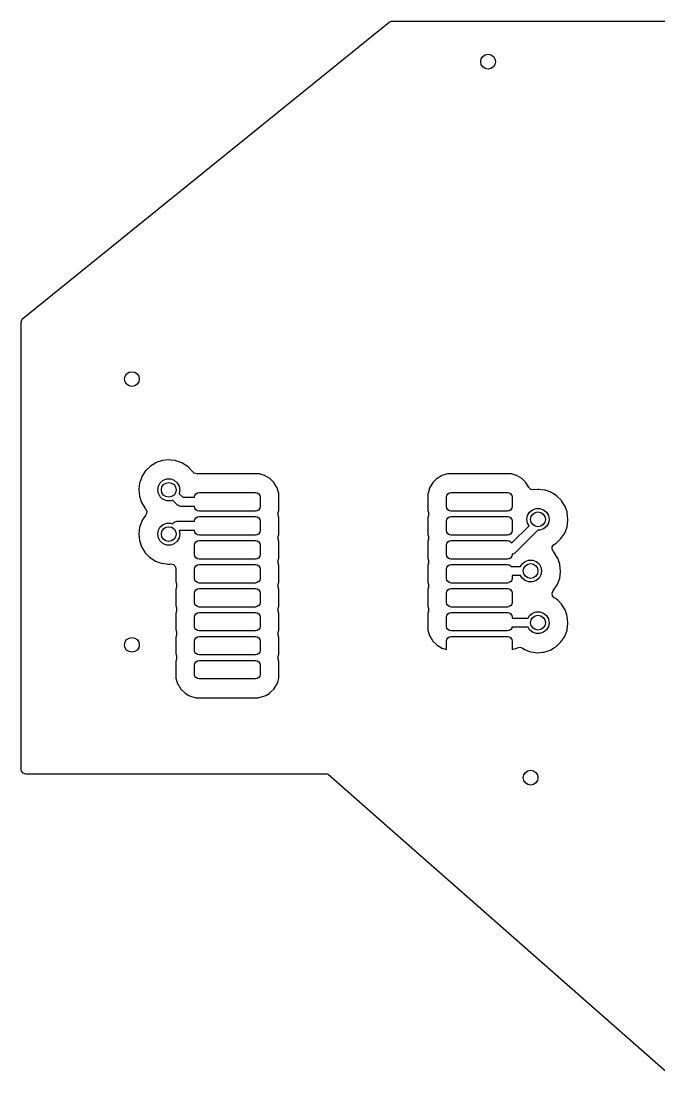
# Model space of a CAD drawing. Extents: x 3.65 to 5.85, y -3.61 to -2.4.
# Drawn here: x 3.646 to 4.326, y -3.524 to -2.398 of the extents above; entities that cross this region are included whole.
import ezdxf

# ---------------------------------------------------------------- set-up
doc = ezdxf.new("R2010")
doc.units = 0
doc.header["$MEASUREMENT"] = 0
doc.layers.add('BLACK', color=7, linetype='CONTINUOUS')

msp = doc.modelspace()

# ---------------------------------------------------------------- linework, layer by layer
at = {"layer": 'BLACK', "linetype": 'CONTINUOUS'}
for p, q in [((3.64751, -2.71505), (4.038, -2.39874)), ((4.038, -2.39874), (4.04058, -2.39767)), ((4.04058, -2.39767), (4.04113, -2.39764)), ((4.04113, -2.39764), (4.62806, -2.39764)), ((3.64567, -2.7189), (3.64646, -2.71622)), ((3.64567, -3.19583), (3.64567, -2.7189)), ((3.64646, -2.71622), (3.64751, -2.71505)), ((3.78927, -2.8688), (3.78367, -2.87225)), ((3.78951, -2.86865), (3.78927, -2.8688)), ((3.79627, -2.86635), (3.78951, -2.86865)), ((3.79655, -2.86632), (3.79627, -2.86635)), ((3.8031, -2.86564), (3.79655, -2.86632)), ((3.79655, -2.86632), (3.79655, -2.86632)), ((3.80337, -2.86561), (3.8031, -2.86564)), ((3.8031, -2.86564), (3.8031, -2.86564)), ((3.80534, -2.86584), (3.80337, -2.86561)), ((3.81019, -2.86642), (3.80534, -2.86584)), ((3.81046, -2.86645), (3.81019, -2.86642)), ((3.81019, -2.86642), (3.81019, -2.86642)), ((3.81073, -2.86654), (3.81046, -2.86645)), ((3.8151, -2.8681), (3.81073, -2.86654)), ((3.81073, -2.86654), (3.81073, -2.86654)), ((3.81719, -2.86885), (3.8151, -2.8681)), ((3.82089, -2.87119), (3.81719, -2.86885)), ((3.82278, -2.8724), (3.82089, -2.87119)), ((3.77833, -2.87739), (3.77446, -2.8834)), ((3.77906, -2.87667), (3.77833, -2.87739)), ((3.78323, -2.87259), (3.77906, -2.87667)), ((3.78343, -2.8724), (3.78323, -2.87259)), ((3.78323, -2.87259), (3.78323, -2.87259)), ((3.78367, -2.87225), (3.78343, -2.8724)), ((3.78367, -2.87225), (3.78367, -2.87225)), ((3.82322, -2.87267), (3.82278, -2.8724)), ((3.82342, -2.87287), (3.82322, -2.87267)), ((3.82719, -2.87667), (3.82342, -2.87287)), ((3.82342, -2.87287), (3.82342, -2.87287)), ((3.82825, -2.87774), (3.82719, -2.87667)), ((3.8284, -2.87798), (3.82825, -2.87774)), ((3.82857, -2.87825), (3.8284, -2.87798)), ((3.8284, -2.87798), (3.8284, -2.87798)), ((3.83026, -2.8799), (3.82857, -2.87825)), ((3.83297, -2.88058), (3.83026, -2.8799)), ((3.83301, -2.88058), (3.83297, -2.88058)), ((3.83311, -2.88057), (3.83301, -2.88058)), ((3.86565, -2.88057), (3.83311, -2.88057)), ((3.89809, -2.88057), (3.86565, -2.88057)), ((3.89819, -2.88057), (3.89809, -2.88057)), ((3.89828, -2.88058), (3.89819, -2.88057)), ((3.8991, -2.88064), (3.89828, -2.88058)), ((3.89828, -2.88058), (3.89828, -2.88058)), ((3.8996, -2.88068), (3.8991, -2.88064)), ((3.89985, -2.88075), (3.8996, -2.88068)), ((3.90535, -2.88235), (3.89985, -2.88075)), ((3.89985, -2.88075), (3.89985, -2.88075)), ((3.90565, -2.88244), (3.90535, -2.88235)), ((3.90592, -2.8826), (3.90565, -2.88244)), ((3.91081, -2.88549), (3.90592, -2.8826)), ((3.90592, -2.8826), (3.90592, -2.8826)), ((4.09408, -2.8826), (4.08919, -2.88549)), ((4.09435, -2.88244), (4.09408, -2.8826)), ((4.09408, -2.8826), (4.09408, -2.8826)), ((4.1004, -2.88068), (4.09435, -2.88244)), ((4.10065, -2.88066), (4.1004, -2.88068)), ((4.10151, -2.8806), (4.10065, -2.88066)), ((4.10065, -2.88066), (4.10065, -2.88066)), ((4.10181, -2.88057), (4.10151, -2.8806)), ((4.13437, -2.88057), (4.10181, -2.88057)), ((4.16689, -2.88057), (4.13437, -2.88057)), ((4.16699, -2.88058), (4.16689, -2.88057)), ((4.1678, -2.88064), (4.16699, -2.88058)), ((4.16699, -2.88058), (4.16699, -2.88058)), ((4.1683, -2.88068), (4.1678, -2.88064)), ((4.16855, -2.88075), (4.1683, -2.88068)), ((4.17405, -2.88235), (4.16855, -2.88075)), ((4.16855, -2.88075), (4.16855, -2.88075)), ((4.17435, -2.88244), (4.17405, -2.88235)), ((4.17462, -2.8826), (4.17435, -2.88244)), ((4.17951, -2.88549), (4.17462, -2.8826)), ((4.17462, -2.8826), (4.17462, -2.8826)), ((3.77202, -2.89011), (3.77112, -2.89719)), ((3.77282, -2.88789), (3.77202, -2.89011)), ((3.77436, -2.88366), (3.77282, -2.88789)), ((3.77446, -2.8834), (3.77436, -2.88366)), ((3.77436, -2.88366), (3.77436, -2.88366)), ((3.79134, -2.89764), (3.79205, -2.8936)), ((3.79205, -2.8936), (3.7941, -2.89005)), ((3.7941, -2.89005), (3.79724, -2.88741)), ((3.79724, -2.88741), (3.8011, -2.88601)), ((3.8011, -2.88601), (3.8052, -2.88601)), ((3.8052, -2.88601), (3.80906, -2.88741)), ((3.80906, -2.88741), (3.8122, -2.89005)), ((3.8122, -2.89005), (3.81425, -2.8936)), ((3.81425, -2.8936), (3.81496, -2.89764)), ((3.91108, -2.88565), (3.91081, -2.88549)), ((3.91081, -2.88549), (3.91081, -2.88549)), ((3.91553, -2.8901), (3.91108, -2.88565)), ((3.91569, -2.89037), (3.91553, -2.8901)), ((3.91817, -2.89456), (3.91569, -2.89037)), ((3.91569, -2.89037), (3.91569, -2.89037)), ((4.08431, -2.89037), (4.08183, -2.89456)), ((4.08447, -2.8901), (4.08431, -2.89037)), ((4.08431, -2.89037), (4.08431, -2.89037)), ((4.08892, -2.88565), (4.08447, -2.8901)), ((4.08919, -2.88549), (4.08892, -2.88565)), ((4.08919, -2.88549), (4.08919, -2.88549)), ((4.17978, -2.88565), (4.17951, -2.88549)), ((4.17951, -2.88549), (4.17951, -2.88549)), ((4.18423, -2.8901), (4.17978, -2.88565)), ((4.18439, -2.89037), (4.18423, -2.8901)), ((4.18726, -2.89522), (4.18439, -2.89037)), ((4.18439, -2.89037), (4.18439, -2.89037)), ((3.77112, -2.89719), (3.77182, -2.9043)), ((3.77182, -2.9043), (3.77407, -2.91107)), ((3.79205, -2.90168), (3.79134, -2.89764)), ((3.7941, -2.90523), (3.79205, -2.90168)), ((3.79724, -2.90787), (3.7941, -2.90523)), ((3.81425, -2.90168), (3.81421, -2.90174)), ((3.81421, -2.90174), (3.81798, -2.90551)), ((3.81496, -2.89764), (3.81425, -2.90168)), ((3.81798, -2.90551), (3.83071, -2.90551)), ((3.83071, -2.90551), (3.83108, -2.90363)), ((3.83108, -2.90363), (3.83215, -2.90203)), ((3.83215, -2.90203), (3.83375, -2.90097)), ((3.83375, -2.90097), (3.83563, -2.90059)), ((3.83563, -2.90059), (3.89567, -2.90059)), ((3.89567, -2.90059), (3.89755, -2.90097)), ((3.89755, -2.90097), (3.89915, -2.90203)), ((3.89915, -2.90203), (3.90022, -2.90363)), ((3.90022, -2.90363), (3.90059, -2.90551)), ((3.90059, -2.90551), (3.90059, -2.91535)), ((3.91874, -2.89553), (3.91817, -2.89456)), ((3.9205, -2.90158), (3.91874, -2.89553)), ((3.92061, -2.90299), (3.9205, -2.90158)), ((3.92061, -2.91787), (3.92061, -2.90299)), ((4.0794, -2.9029), (4.07939, -2.90299)), ((4.07939, -2.90299), (4.07939, -2.91787)), ((4.07948, -2.90183), (4.0794, -2.9029)), ((4.0794, -2.9029), (4.0794, -2.9029)), ((4.0795, -2.90158), (4.07948, -2.90183)), ((4.07959, -2.90128), (4.0795, -2.90158)), ((4.08117, -2.89583), (4.07959, -2.90128)), ((4.08126, -2.89553), (4.08117, -2.89583)), ((4.08183, -2.89456), (4.08126, -2.89553)), ((4.09941, -2.90551), (4.09978, -2.90363)), ((4.09941, -2.91535), (4.09941, -2.90551)), ((4.09978, -2.90363), (4.10085, -2.90203)), ((4.10085, -2.90203), (4.10245, -2.90097)), ((4.10245, -2.90097), (4.10433, -2.90059)), ((4.10433, -2.90059), (4.16437, -2.90059)), ((4.16437, -2.90059), (4.16625, -2.90097)), ((4.16625, -2.90097), (4.16785, -2.90203)), ((4.16785, -2.90203), (4.16892, -2.90363)), ((4.16892, -2.90363), (4.16929, -2.90551)), ((4.16929, -2.90551), (4.16929, -2.91535)), ((4.1893, -2.89713), (4.18726, -2.89522)), ((4.19205, -2.89763), (4.1893, -2.89713)), ((4.1968, -2.89713), (4.19205, -2.89763)), ((4.19707, -2.8971), (4.1968, -2.89713)), ((4.1968, -2.89713), (4.1968, -2.89713)), ((4.19781, -2.89719), (4.19707, -2.8971)), ((4.20389, -2.89792), (4.19781, -2.89719)), ((4.20416, -2.89795), (4.20389, -2.89792)), ((4.20389, -2.89792), (4.20389, -2.89792)), ((4.20443, -2.89804), (4.20416, -2.89795)), ((4.20974, -2.89993), (4.20443, -2.89804)), ((4.20443, -2.89804), (4.20443, -2.89804)), ((4.21089, -2.90034), (4.20974, -2.89993)), ((4.21246, -2.90134), (4.21089, -2.90034)), ((4.21522, -2.90309), (4.21246, -2.90134)), ((4.21692, -2.90417), (4.21522, -2.90309)), ((4.21712, -2.90437), (4.21692, -2.90417)), ((4.22155, -2.90883), (4.21712, -2.90437)), ((4.21712, -2.90437), (4.21712, -2.90437)), ((3.77407, -2.91107), (3.77422, -2.91131)), ((3.77422, -2.91131), (3.77422, -2.91131)), ((3.77422, -2.91131), (3.77763, -2.91694)), ((3.77763, -2.91694), (3.77763, -2.91694)), ((3.77763, -2.91694), (3.77777, -2.91718)), ((3.8011, -2.90927), (3.79724, -2.90787)), ((3.8052, -2.90927), (3.8011, -2.90927)), ((3.80712, -2.90857), (3.8052, -2.90927)), ((3.81246, -2.91391), (3.80712, -2.90857)), ((3.81353, -2.91449), (3.81246, -2.91391)), ((3.81455, -2.91515), (3.81353, -2.91449)), ((3.8148, -2.91519), (3.81455, -2.91515)), ((3.8149, -2.91524), (3.8148, -2.91519)), ((3.81508, -2.91523), (3.8149, -2.91524)), ((3.81594, -2.91535), (3.81508, -2.91523)), ((3.83071, -2.91535), (3.81594, -2.91535)), ((3.83108, -2.91724), (3.83071, -2.91535)), ((3.90059, -2.91535), (3.90022, -2.91724)), ((4.09978, -2.91724), (4.09941, -2.91535)), ((4.16929, -2.91535), (4.16892, -2.91724)), ((4.22195, -2.90924), (4.22155, -2.90883)), ((4.22574, -2.91529), (4.22195, -2.90924)), ((4.22583, -2.91556), (4.22574, -2.91529)), ((4.22783, -2.92129), (4.22583, -2.91556)), ((4.22583, -2.91556), (4.22583, -2.91556)), ((3.77818, -2.92487), (3.77553, -2.92898)), ((3.77777, -2.91718), (3.77833, -2.91776)), ((3.77833, -2.92464), (3.77818, -2.92487)), ((3.77833, -2.91776), (3.77963, -2.92024)), ((3.77852, -2.92444), (3.77833, -2.92464)), ((3.77861, -2.92434), (3.77852, -2.92444)), ((3.77938, -2.92302), (3.77861, -2.92434)), ((3.77963, -2.92024), (3.77938, -2.92302)), ((3.83215, -2.91883), (3.83108, -2.91724)), ((3.83108, -2.92922), (3.83215, -2.92762)), ((3.83375, -2.9199), (3.83215, -2.91883)), ((3.83215, -2.92762), (3.83375, -2.92656)), ((3.83563, -2.92028), (3.83375, -2.9199)), ((3.83375, -2.92656), (3.83563, -2.92618)), ((3.89567, -2.92028), (3.83563, -2.92028)), ((3.83563, -2.92618), (3.89567, -2.92618)), ((3.89755, -2.9199), (3.89567, -2.92028)), ((3.89567, -2.92618), (3.89755, -2.92656)), ((3.89915, -2.91883), (3.89755, -2.9199)), ((3.89755, -2.92656), (3.89915, -2.92762)), ((3.90022, -2.91724), (3.89915, -2.91883)), ((3.89915, -2.92762), (3.90022, -2.92922)), ((3.91976, -2.92184), (3.92043, -2.91953)), ((3.91976, -2.92461), (3.91976, -2.92184)), ((3.91983, -2.92487), (3.91976, -2.92461)), ((3.9205, -2.92717), (3.91983, -2.92487)), ((3.92043, -2.91953), (3.9205, -2.91929)), ((3.92043, -2.91953), (3.92043, -2.91953)), ((3.9205, -2.91929), (3.92054, -2.91879)), ((3.92061, -2.92858), (3.9205, -2.92717)), ((3.92054, -2.91879), (3.9206, -2.91797)), ((3.9206, -2.91797), (3.92061, -2.91787)), ((3.9206, -2.91797), (3.9206, -2.91797)), ((4.07939, -2.91787), (4.0795, -2.91929)), ((4.07948, -2.92742), (4.0794, -2.92849)), ((4.0795, -2.92717), (4.07948, -2.92742)), ((4.07948, -2.92742), (4.07948, -2.92742)), ((4.0795, -2.91929), (4.07957, -2.91953)), ((4.08017, -2.92487), (4.0795, -2.92717)), ((4.07957, -2.91953), (4.08024, -2.92184)), ((4.08024, -2.92461), (4.08017, -2.92487)), ((4.08024, -2.92184), (4.08024, -2.92461)), ((4.10085, -2.91883), (4.09978, -2.91724)), ((4.09978, -2.92922), (4.10085, -2.92762)), ((4.10245, -2.9199), (4.10085, -2.91883)), ((4.10085, -2.92762), (4.10245, -2.92656)), ((4.10433, -2.92028), (4.10245, -2.9199)), ((4.10245, -2.92656), (4.10433, -2.92618)), ((4.16437, -2.92028), (4.10433, -2.92028)), ((4.10433, -2.92618), (4.16437, -2.92618)), ((4.16625, -2.9199), (4.16437, -2.92028)), ((4.16437, -2.92618), (4.16625, -2.92656)), ((4.16785, -2.91883), (4.16625, -2.9199)), ((4.16625, -2.92656), (4.16785, -2.92762)), ((4.16892, -2.91724), (4.16785, -2.91883)), ((4.16785, -2.92762), (4.16892, -2.92922)), ((4.18504, -2.92913), (4.18575, -2.92509)), ((4.18575, -2.92509), (4.1878, -2.92154)), ((4.1878, -2.92154), (4.19094, -2.91891)), ((4.19094, -2.91891), (4.1948, -2.9175)), ((4.1948, -2.9175), (4.1989, -2.9175)), ((4.1989, -2.9175), (4.20276, -2.91891)), ((4.20276, -2.91891), (4.2059, -2.92154)), ((4.2059, -2.92154), (4.20795, -2.92509)), ((4.20795, -2.92509), (4.20866, -2.92913)), ((4.22809, -2.92204), (4.22783, -2.92129)), ((4.22888, -2.92913), (4.22809, -2.92204)), ((3.77202, -2.93735), (3.77112, -2.94443)), ((3.77289, -2.93495), (3.77202, -2.93735)), ((3.77436, -2.9309), (3.77289, -2.93495)), ((3.77446, -2.93064), (3.77436, -2.9309)), ((3.77436, -2.9309), (3.77436, -2.9309)), ((3.77553, -2.92898), (3.77446, -2.93064)), ((3.79205, -2.94084), (3.7941, -2.93729)), ((3.7941, -2.93729), (3.79724, -2.93465)), ((3.79724, -2.93465), (3.8011, -2.93325)), ((3.8011, -2.93325), (3.8052, -2.93325)), ((3.8052, -2.93325), (3.80712, -2.93395)), ((3.80712, -2.93395), (3.80853, -2.93254)), ((3.80853, -2.93254), (3.80923, -2.93202)), ((3.80923, -2.93202), (3.80935, -2.93188)), ((3.80935, -2.93188), (3.80946, -2.93185)), ((3.80946, -2.93185), (3.80966, -2.9317)), ((3.80966, -2.9317), (3.81084, -2.93144)), ((3.81084, -2.93144), (3.81201, -2.9311)), ((3.81201, -2.9311), (3.83071, -2.9311)), ((3.83071, -2.9311), (3.83108, -2.92922)), ((3.90022, -2.92922), (3.90059, -2.9311)), ((3.90059, -2.9311), (3.90059, -2.94094)), ((3.92061, -2.94346), (3.92061, -2.92858)), ((4.0794, -2.92849), (4.07939, -2.92858)), ((4.07939, -2.92858), (4.07939, -2.94346)), ((4.0794, -2.92849), (4.0794, -2.92849)), ((4.09941, -2.9311), (4.09978, -2.92922)), ((4.09941, -2.94094), (4.09941, -2.9311)), ((4.16879, -2.95462), (4.18739, -2.93602)), ((4.16892, -2.92922), (4.16929, -2.9311)), ((4.16929, -2.9311), (4.16929, -2.94094)), ((4.18575, -2.93317), (4.18504, -2.92913)), ((4.18739, -2.93602), (4.18575, -2.93317)), ((4.20276, -2.93936), (4.1989, -2.94077)), ((4.2059, -2.93673), (4.20276, -2.93936)), ((4.20795, -2.93317), (4.2059, -2.93673)), ((4.20866, -2.92913), (4.20795, -2.93317)), ((4.22534, -2.94378), (4.22788, -2.9371)), ((4.22788, -2.9371), (4.22835, -2.93376)), ((4.22835, -2.93376), (4.22885, -2.93018)), ((4.22885, -2.93018), (4.22887, -2.93003)), ((4.22885, -2.93018), (4.22885, -2.93018)), ((4.22887, -2.93003), (4.22888, -2.92913)), ((3.77112, -2.94443), (3.77182, -2.95154)), ((3.79134, -2.94488), (3.79205, -2.94084)), ((3.79205, -2.94892), (3.79134, -2.94488)), ((3.7941, -2.95247), (3.79205, -2.94892)), ((3.81425, -2.94892), (3.8122, -2.95247)), ((3.81496, -2.94488), (3.81425, -2.94892)), ((3.83071, -2.94094), (3.81427, -2.94094)), ((3.81427, -2.94094), (3.81496, -2.94488)), ((3.83108, -2.94283), (3.83071, -2.94094)), ((3.83215, -2.94442), (3.83108, -2.94283)), ((3.83375, -2.94549), (3.83215, -2.94442)), ((3.83563, -2.94587), (3.83375, -2.94549)), ((3.89567, -2.94587), (3.83563, -2.94587)), ((3.89755, -2.94549), (3.89567, -2.94587)), ((3.89915, -2.94442), (3.89755, -2.94549)), ((3.90022, -2.94283), (3.89915, -2.94442)), ((3.90059, -2.94094), (3.90022, -2.94283)), ((3.91976, -2.94743), (3.92043, -2.94512)), ((3.91976, -2.9502), (3.91976, -2.94743)), ((3.9205, -2.95276), (3.91976, -2.9502)), ((3.92043, -2.94512), (3.9205, -2.94488)), ((3.92043, -2.94512), (3.92043, -2.94512)), ((3.9205, -2.94488), (3.92056, -2.94416)), ((3.92056, -2.94416), (3.9206, -2.94356)), ((3.9206, -2.94356), (3.92061, -2.94346)), ((3.9206, -2.94356), (3.9206, -2.94356)), ((4.07939, -2.94346), (4.0795, -2.94488)), ((4.0795, -2.94488), (4.07957, -2.94512)), ((4.08024, -2.9502), (4.0795, -2.95276)), ((4.07957, -2.94512), (4.08024, -2.94743)), ((4.08024, -2.94743), (4.08024, -2.9502)), ((4.09978, -2.94283), (4.09941, -2.94094)), ((4.10085, -2.94442), (4.09978, -2.94283)), ((4.10245, -2.94549), (4.10085, -2.94442)), ((4.10433, -2.94587), (4.10245, -2.94549)), ((4.16437, -2.94587), (4.10433, -2.94587)), ((4.16625, -2.94549), (4.16437, -2.94587)), ((4.16785, -2.94442), (4.16625, -2.94549)), ((4.16892, -2.94283), (4.16785, -2.94442)), ((4.16929, -2.94094), (4.16892, -2.94283)), ((4.19656, -2.94077), (4.17224, -2.96509)), ((4.1989, -2.94077), (4.19656, -2.94077)), ((4.21622, -2.95465), (4.22139, -2.94972)), ((4.22139, -2.94972), (4.22534, -2.94378)), ((3.77182, -2.95154), (3.77407, -2.95832)), ((3.77407, -2.95832), (3.77422, -2.95855)), ((3.77422, -2.95855), (3.77422, -2.95856)), ((3.77422, -2.95856), (3.77761, -2.96416)), ((3.79724, -2.95511), (3.7941, -2.95247)), ((3.8011, -2.95651), (3.79724, -2.95511)), ((3.8052, -2.95651), (3.8011, -2.95651)), ((3.80906, -2.95511), (3.8052, -2.95651)), ((3.8122, -2.95247), (3.80906, -2.95511)), ((3.83071, -2.95669), (3.83108, -2.95481)), ((3.83071, -2.96654), (3.83071, -2.95669)), ((3.83108, -2.95481), (3.83215, -2.95321)), ((3.83215, -2.95321), (3.83375, -2.95215)), ((3.83375, -2.95215), (3.83563, -2.95177)), ((3.83563, -2.95177), (3.89567, -2.95177)), ((3.89567, -2.95177), (3.89755, -2.95215)), ((3.89755, -2.95215), (3.89915, -2.95321)), ((3.89915, -2.95321), (3.90022, -2.95481)), ((3.90022, -2.95481), (3.90059, -2.95669)), ((3.90059, -2.95669), (3.90059, -2.96654)), ((3.92061, -2.95417), (3.9205, -2.95276)), ((3.92061, -2.96905), (3.92061, -2.95417)), ((4.0794, -2.95408), (4.07939, -2.95417)), ((4.07939, -2.95417), (4.07939, -2.96905)), ((4.07948, -2.95301), (4.0794, -2.95408)), ((4.0794, -2.95408), (4.0794, -2.95408)), ((4.0795, -2.95276), (4.07948, -2.95301)), ((4.07948, -2.95301), (4.07948, -2.95301)), ((4.09941, -2.95669), (4.09978, -2.95481)), ((4.09941, -2.96654), (4.09941, -2.95669)), ((4.09978, -2.95481), (4.10085, -2.95321)), ((4.10085, -2.95321), (4.10245, -2.95215)), ((4.10245, -2.95215), (4.10433, -2.95177)), ((4.10433, -2.95177), (4.16437, -2.95177)), ((4.16437, -2.95177), (4.16625, -2.95215)), ((4.16625, -2.95215), (4.16785, -2.95321)), ((4.16785, -2.95321), (4.16879, -2.95462)), ((4.21196, -2.96111), (4.21217, -2.95832)), ((4.21329, -2.96356), (4.21196, -2.96111)), ((4.21217, -2.95832), (4.21385, -2.95609)), ((4.21385, -2.95609), (4.21427, -2.95581)), ((4.21427, -2.95581), (4.21622, -2.95465)), ((3.77761, -2.96416), (3.77777, -2.96443)), ((3.77777, -2.96443), (3.78273, -2.96956)), ((3.78273, -2.96956), (3.78871, -2.97347)), ((3.83108, -2.96842), (3.83071, -2.96654)), ((3.83215, -2.97002), (3.83108, -2.96842)), ((3.83375, -2.97108), (3.83215, -2.97002)), ((3.83563, -2.97146), (3.83375, -2.97108)), ((3.89567, -2.97146), (3.83563, -2.97146)), ((3.89755, -2.97108), (3.89567, -2.97146)), ((3.89915, -2.97002), (3.89755, -2.97108)), ((3.90022, -2.96842), (3.89915, -2.97002)), ((3.90059, -2.96654), (3.90022, -2.96842)), ((3.91976, -2.97303), (3.92043, -2.97071)), ((3.91976, -2.97579), (3.91976, -2.97303)), ((3.92043, -2.97071), (3.9205, -2.97047)), ((3.92043, -2.97071), (3.92043, -2.97071)), ((3.9205, -2.97047), (3.92054, -2.96997)), ((3.92054, -2.96997), (3.9206, -2.96915)), ((3.9206, -2.96915), (3.92061, -2.96905)), ((3.9206, -2.96915), (3.9206, -2.96915)), ((4.07939, -2.96905), (4.0795, -2.97047)), ((4.0795, -2.97047), (4.07957, -2.97071)), ((4.07957, -2.97071), (4.08024, -2.97303)), ((4.08024, -2.97303), (4.08024, -2.97579)), ((4.09978, -2.96842), (4.09941, -2.96654)), ((4.10085, -2.97002), (4.09978, -2.96842)), ((4.10245, -2.97108), (4.10085, -2.97002)), ((4.10433, -2.97146), (4.10245, -2.97108)), ((4.16437, -2.97146), (4.10433, -2.97146)), ((4.16625, -2.97108), (4.16437, -2.97146)), ((4.16785, -2.97002), (4.16625, -2.97108)), ((4.16892, -2.96842), (4.16785, -2.97002)), ((4.16929, -2.96654), (4.16892, -2.96842)), ((4.16992, -2.96619), (4.16929, -2.96638)), ((4.16929, -2.96638), (4.16929, -2.96654)), ((4.1711, -2.96594), (4.16992, -2.96619)), ((4.17131, -2.96579), (4.1711, -2.96594)), ((4.17141, -2.96576), (4.17131, -2.96579)), ((4.17153, -2.96562), (4.17141, -2.96576)), ((4.17224, -2.96509), (4.17153, -2.96562)), ((4.18307, -2.97402), (4.18693, -2.97262)), ((4.18693, -2.97262), (4.19103, -2.97262)), ((4.19103, -2.97262), (4.19488, -2.97402)), ((4.21408, -2.96436), (4.21329, -2.96356)), ((4.21786, -2.97041), (4.21408, -2.96436)), ((4.21796, -2.97067), (4.21786, -2.97041)), ((4.22012, -2.97689), (4.21796, -2.97067)), ((4.21796, -2.97067), (4.21796, -2.97067)), ((3.78871, -2.97347), (3.78897, -2.97357)), ((3.78897, -2.97357), (3.78897, -2.97357)), ((3.78897, -2.97357), (3.79514, -2.97587)), ((3.79514, -2.97587), (3.79514, -2.97587)), ((3.79514, -2.97587), (3.7954, -2.97596)), ((3.7954, -2.97596), (3.7987, -2.9764)), ((3.7987, -2.9764), (3.8022, -2.97687)), ((3.8022, -2.97687), (3.8022, -2.97687)), ((3.8022, -2.97687), (3.80248, -2.97691)), ((3.80248, -2.97691), (3.80275, -2.97688)), ((3.80275, -2.97688), (3.80375, -2.97679)), ((3.80275, -2.97688), (3.80275, -2.97688)), ((3.80375, -2.97679), (3.80528, -2.97665)), ((3.80528, -2.97665), (3.80802, -2.97719)), ((3.80802, -2.97719), (3.81004, -2.97913)), ((3.81004, -2.97913), (3.81069, -2.98159)), ((3.81069, -2.98159), (3.81069, -2.98807)), ((3.83071, -2.98228), (3.83108, -2.9804)), ((3.83071, -2.99213), (3.83071, -2.98228)), ((3.83108, -2.9804), (3.83215, -2.9788)), ((3.83215, -2.9788), (3.83375, -2.97774)), ((3.83375, -2.97774), (3.83563, -2.97736)), ((3.83563, -2.97736), (3.89567, -2.97736)), ((3.89567, -2.97736), (3.89755, -2.97774)), ((3.89755, -2.97774), (3.89915, -2.9788)), ((3.89915, -2.9788), (3.90022, -2.9804)), ((3.90022, -2.9804), (3.90059, -2.98228)), ((3.90059, -2.98228), (3.90059, -2.99213)), ((3.9205, -2.97835), (3.91976, -2.97579)), ((3.92061, -2.97976), (3.9205, -2.97835)), ((3.92061, -2.99464), (3.92061, -2.97976)), ((4.0794, -2.97967), (4.07939, -2.97976)), ((4.07939, -2.97976), (4.07939, -2.99464)), ((4.07948, -2.9786), (4.0794, -2.97967)), ((4.0794, -2.97967), (4.0794, -2.97967)), ((4.0795, -2.97835), (4.07948, -2.9786)), ((4.07948, -2.9786), (4.07948, -2.9786)), ((4.08024, -2.97579), (4.0795, -2.97835)), ((4.09941, -2.98228), (4.09978, -2.9804)), ((4.09941, -2.99213), (4.09941, -2.98228)), ((4.09978, -2.9804), (4.10085, -2.9788)), ((4.10085, -2.9788), (4.10245, -2.97774)), ((4.10245, -2.97774), (4.10433, -2.97736)), ((4.10433, -2.97736), (4.16437, -2.97736)), ((4.16437, -2.97736), (4.16625, -2.97774)), ((4.16625, -2.97774), (4.16785, -2.9788)), ((4.16785, -2.9788), (4.1682, -2.97933)), ((4.1682, -2.97933), (4.17839, -2.97933)), ((4.17839, -2.97933), (4.17993, -2.97666)), ((4.17993, -2.97666), (4.18307, -2.97402)), ((4.19488, -2.97402), (4.19802, -2.97666)), ((4.19802, -2.97666), (4.20008, -2.98021)), ((4.20008, -2.98021), (4.20079, -2.98425)), ((4.20079, -2.98425), (4.20008, -2.98829)), ((4.22021, -2.97716), (4.22012, -2.97689)), ((4.22101, -2.98425), (4.22021, -2.97716)), ((4.221, -2.98515), (4.22101, -2.98425)), ((3.81069, -2.98807), (3.81069, -2.99464)), ((3.81069, -2.99464), (3.8107, -2.99474)), ((3.8107, -2.99474), (3.8107, -2.99474)), ((3.8107, -2.99474), (3.81075, -2.99536)), ((3.81075, -2.99536), (3.8108, -2.99606)), ((3.83108, -2.99401), (3.83071, -2.99213)), ((3.83215, -2.99561), (3.83108, -2.99401)), ((3.83375, -2.99667), (3.83215, -2.99561)), ((3.89915, -2.99561), (3.89755, -2.99667)), ((3.90022, -2.99401), (3.89915, -2.99561)), ((3.90059, -2.99213), (3.90022, -2.99401)), ((3.9205, -2.99606), (3.92057, -2.99522)), ((3.92057, -2.99522), (3.9206, -2.99474)), ((3.9206, -2.99474), (3.92061, -2.99464)), ((3.9206, -2.99474), (3.9206, -2.99474)), ((4.07939, -2.99464), (4.0794, -2.99474)), ((4.0794, -2.99474), (4.0794, -2.99474)), ((4.0794, -2.99474), (4.07945, -2.99536)), ((4.07945, -2.99536), (4.0795, -2.99606)), ((4.09978, -2.99401), (4.09941, -2.99213)), ((4.10085, -2.99561), (4.09978, -2.99401)), ((4.10245, -2.99667), (4.10085, -2.99561)), ((4.16785, -2.99561), (4.16625, -2.99667)), ((4.16892, -2.99401), (4.16785, -2.99561)), ((4.16929, -2.99213), (4.16892, -2.99401)), ((4.17839, -2.98917), (4.16929, -2.98917)), ((4.16929, -2.98917), (4.16929, -2.99213)), ((4.17993, -2.99184), (4.17839, -2.98917)), ((4.18307, -2.99448), (4.17993, -2.99184)), ((4.18693, -2.99588), (4.18307, -2.99448)), ((4.19488, -2.99448), (4.19103, -2.99588)), ((4.19802, -2.99184), (4.19488, -2.99448)), ((4.20008, -2.98829), (4.19802, -2.99184)), ((4.21747, -2.99889), (4.22, -2.99222)), ((4.22, -2.99222), (4.22004, -2.99194)), ((4.22004, -2.99194), (4.22097, -2.9853)), ((4.22097, -2.9853), (4.221, -2.98515)), ((4.22097, -2.9853), (4.22097, -2.9853)), ((3.8107, -3.00526), (3.81069, -3.00536)), ((3.81069, -3.00536), (3.81069, -3.02024)), ((3.81076, -3.00439), (3.8107, -3.00526)), ((3.8107, -3.00526), (3.8107, -3.00526)), ((3.8108, -3.00394), (3.81076, -3.00439)), ((3.8108, -2.99606), (3.81087, -2.9963)), ((3.81154, -3.00138), (3.8108, -3.00394)), ((3.81087, -2.9963), (3.81154, -2.99862)), ((3.81154, -2.99862), (3.81154, -3.00138)), ((3.83071, -3.00787), (3.83108, -3.00599)), ((3.83108, -3.00599), (3.83215, -3.00439)), ((3.83215, -3.00439), (3.83375, -3.00333)), ((3.83563, -2.99705), (3.83375, -2.99667)), ((3.83375, -3.00333), (3.83563, -3.00295)), ((3.89567, -2.99705), (3.83563, -2.99705)), ((3.83563, -3.00295), (3.89567, -3.00295)), ((3.89755, -2.99667), (3.89567, -2.99705)), ((3.89567, -3.00295), (3.89755, -3.00333)), ((3.89755, -3.00333), (3.89915, -3.00439)), ((3.89915, -3.00439), (3.90022, -3.00599)), ((3.90022, -3.00599), (3.90059, -3.00787)), ((3.91976, -2.99862), (3.92043, -2.9963)), ((3.91976, -3.00138), (3.91976, -2.99862)), ((3.9205, -3.00394), (3.91976, -3.00138)), ((3.92043, -2.9963), (3.9205, -2.99606)), ((3.92043, -2.9963), (3.92043, -2.9963)), ((3.92052, -3.00419), (3.9205, -3.00394)), ((3.92053, -3.00439), (3.92052, -3.00419)), ((3.92052, -3.00419), (3.92052, -3.00419)), ((3.92061, -3.00536), (3.92053, -3.00439)), ((3.92061, -3.02024), (3.92061, -3.00536)), ((4.0794, -3.00526), (4.07939, -3.00536)), ((4.07939, -3.00536), (4.07939, -3.02024)), ((4.07947, -3.00439), (4.0794, -3.00526)), ((4.0794, -3.00526), (4.0794, -3.00526)), ((4.0795, -3.00394), (4.07947, -3.00439)), ((4.0795, -2.99606), (4.07957, -2.9963)), ((4.08024, -3.00138), (4.0795, -3.00394)), ((4.07957, -2.9963), (4.08024, -2.99862)), ((4.08024, -2.99862), (4.08024, -3.00138)), ((4.09941, -3.00787), (4.09978, -3.00599)), ((4.09978, -3.00599), (4.10085, -3.00439)), ((4.10085, -3.00439), (4.10245, -3.00333)), ((4.10433, -2.99705), (4.10245, -2.99667)), ((4.10245, -3.00333), (4.10433, -3.00295)), ((4.16437, -2.99705), (4.10433, -2.99705)), ((4.10433, -3.00295), (4.16437, -3.00295)), ((4.16625, -2.99667), (4.16437, -2.99705)), ((4.16437, -3.00295), (4.16625, -3.00333)), ((4.16625, -3.00333), (4.16785, -3.00439)), ((4.16785, -3.00439), (4.16892, -3.00599)), ((4.16892, -3.00599), (4.16929, -3.00787)), ((4.19103, -2.99588), (4.18693, -2.99588)), ((4.21195, -3.00782), (4.2131, -3.00527)), ((4.2131, -3.00527), (4.21321, -3.00515)), ((4.21321, -3.00515), (4.21331, -3.00503)), ((4.21331, -3.00503), (4.21351, -3.00484)), ((4.21351, -3.00484), (4.21747, -2.99889)), ((3.83071, -3.01772), (3.83071, -3.00787)), ((3.83108, -3.0196), (3.83071, -3.01772)), ((3.90059, -3.01772), (3.90022, -3.0196)), ((3.90059, -3.00787), (3.90059, -3.01772)), ((4.09941, -3.01772), (4.09941, -3.00787)), ((4.09978, -3.0196), (4.09941, -3.01772)), ((4.16929, -3.01772), (4.16892, -3.0196)), ((4.16929, -3.00787), (4.16929, -3.01772)), ((4.21237, -3.01058), (4.21195, -3.00782)), ((4.21421, -3.01269), (4.21237, -3.01058)), ((4.21692, -3.01441), (4.21421, -3.01269)), ((4.21712, -3.0146), (4.21692, -3.01441)), ((4.21824, -3.01573), (4.21712, -3.0146)), ((4.21712, -3.0146), (4.21712, -3.0146)), ((4.22195, -3.01947), (4.21824, -3.01573)), ((3.81069, -3.02024), (3.8108, -3.02165)), ((3.8108, -3.02953), (3.81078, -3.02978)), ((3.8108, -3.02165), (3.81087, -3.02189)), ((3.81154, -3.02697), (3.8108, -3.02953)), ((3.81087, -3.02189), (3.81154, -3.02421)), ((3.81154, -3.02421), (3.81154, -3.02697)), ((3.83215, -3.0212), (3.83108, -3.0196)), ((3.83375, -3.02226), (3.83215, -3.0212)), ((3.83215, -3.02998), (3.83375, -3.02892)), ((3.83563, -3.02264), (3.83375, -3.02226)), ((3.83375, -3.02892), (3.83563, -3.02854)), ((3.89567, -3.02264), (3.83563, -3.02264)), ((3.83563, -3.02854), (3.89567, -3.02854)), ((3.89755, -3.02226), (3.89567, -3.02264)), ((3.89567, -3.02854), (3.89755, -3.02892)), ((3.89915, -3.0212), (3.89755, -3.02226)), ((3.89755, -3.02892), (3.89915, -3.02998)), ((3.90022, -3.0196), (3.89915, -3.0212)), ((3.91976, -3.02421), (3.92043, -3.02189)), ((3.91976, -3.02697), (3.91976, -3.02421)), ((3.9205, -3.02953), (3.91976, -3.02697)), ((3.92043, -3.02189), (3.9205, -3.02165)), ((3.92043, -3.02189), (3.92043, -3.02189)), ((3.9205, -3.02165), (3.92059, -3.02045)), ((3.92061, -3.03095), (3.9205, -3.02953)), ((3.92059, -3.02045), (3.9206, -3.02033)), ((3.9206, -3.02033), (3.92061, -3.02024)), ((3.9206, -3.02033), (3.9206, -3.02033)), ((4.07939, -3.02024), (4.0795, -3.02165)), ((4.0795, -3.02953), (4.07948, -3.02978)), ((4.0795, -3.02165), (4.07957, -3.02189)), ((4.08024, -3.02697), (4.0795, -3.02953)), ((4.07957, -3.02189), (4.08024, -3.02421)), ((4.08024, -3.02421), (4.08024, -3.02697)), ((4.10085, -3.0212), (4.09978, -3.0196)), ((4.10245, -3.02226), (4.10085, -3.0212)), ((4.10085, -3.02998), (4.10245, -3.02892)), ((4.10433, -3.02264), (4.10245, -3.02226)), ((4.10245, -3.02892), (4.10433, -3.02854)), ((4.16437, -3.02264), (4.10433, -3.02264)), ((4.10433, -3.02854), (4.16437, -3.02854)), ((4.16625, -3.02226), (4.16437, -3.02264)), ((4.16437, -3.02854), (4.16625, -3.02892)), ((4.16785, -3.0212), (4.16625, -3.02226)), ((4.16625, -3.02892), (4.16785, -3.02998)), ((4.16892, -3.0196), (4.16785, -3.0212)), ((4.1878, -3.03178), (4.19094, -3.02914)), ((4.19094, -3.02914), (4.1948, -3.02774)), ((4.1948, -3.02774), (4.1989, -3.02774)), ((4.1989, -3.02774), (4.20276, -3.02914)), ((4.20276, -3.02914), (4.2059, -3.03178)), ((4.22574, -3.02553), (4.22195, -3.01947)), ((4.22583, -3.02579), (4.22574, -3.02553)), ((4.22766, -3.03104), (4.22583, -3.02579)), ((4.22583, -3.02579), (4.22583, -3.02579)), ((3.8107, -3.03085), (3.81069, -3.03095)), ((3.81069, -3.03095), (3.81069, -3.04583)), ((3.81078, -3.02978), (3.8107, -3.03085)), ((3.8107, -3.03085), (3.8107, -3.03085)), ((3.81078, -3.02978), (3.81078, -3.02978)), ((3.83071, -3.03346), (3.83108, -3.03158)), ((3.83071, -3.04331), (3.83071, -3.03346)), ((3.83108, -3.03158), (3.83215, -3.02998)), ((3.89915, -3.02998), (3.90022, -3.03158)), ((3.90022, -3.03158), (3.90059, -3.03346)), ((3.90059, -3.03346), (3.90059, -3.04331)), ((3.92061, -3.04583), (3.92061, -3.03095)), ((3.92061, -3.03095), (3.92061, -3.03095)), ((4.0794, -3.03085), (4.07939, -3.03095)), ((4.07939, -3.03095), (4.07939, -3.04583)), ((4.07948, -3.02978), (4.0794, -3.03085)), ((4.0794, -3.03085), (4.0794, -3.03085)), ((4.07948, -3.02978), (4.07948, -3.02978)), ((4.09941, -3.03346), (4.09978, -3.03158)), ((4.09941, -3.04331), (4.09941, -3.03346)), ((4.09978, -3.03158), (4.10085, -3.02998)), ((4.16785, -3.02998), (4.16892, -3.03158)), ((4.16892, -3.03158), (4.16929, -3.03346)), ((4.16929, -3.03346), (4.16929, -3.03445)), ((4.16929, -3.03445), (4.18626, -3.03445)), ((4.18626, -3.03445), (4.1878, -3.03178)), ((4.2059, -3.03178), (4.20795, -3.03533)), ((4.20795, -3.03533), (4.20866, -3.03937)), ((4.20866, -3.03937), (4.20795, -3.04341)), ((4.22809, -3.03227), (4.22766, -3.03104)), ((4.22807, -3.04592), (4.22885, -3.04042)), ((4.22888, -3.03937), (4.22809, -3.03227)), ((4.22885, -3.04042), (4.22887, -3.04026)), ((4.22885, -3.04042), (4.22885, -3.04042)), ((4.22887, -3.04026), (4.22888, -3.03937)), ((3.81069, -3.04583), (3.8108, -3.04724)), ((3.8108, -3.04724), (3.81087, -3.04748)), ((3.81087, -3.04748), (3.81087, -3.04748)), ((3.81087, -3.04748), (3.81154, -3.0498)), ((3.81154, -3.0498), (3.81154, -3.05257)), ((3.83108, -3.04519), (3.83071, -3.04331)), ((3.83215, -3.04679), (3.83108, -3.04519)), ((3.83375, -3.04785), (3.83215, -3.04679)), ((3.83563, -3.04823), (3.83375, -3.04785)), ((3.89567, -3.04823), (3.83563, -3.04823)), ((3.89755, -3.04785), (3.89567, -3.04823)), ((3.89915, -3.04679), (3.89755, -3.04785)), ((3.90022, -3.04519), (3.89915, -3.04679)), ((3.90059, -3.04331), (3.90022, -3.04519)), ((3.91976, -3.0498), (3.92043, -3.04748)), ((3.91976, -3.05257), (3.91976, -3.0498)), ((3.92043, -3.04748), (3.9205, -3.04724)), ((3.92043, -3.04748), (3.92043, -3.04748)), ((3.9205, -3.04724), (3.92054, -3.04674)), ((3.92054, -3.04674), (3.9206, -3.04592)), ((3.9206, -3.04592), (3.92061, -3.04583)), ((3.9206, -3.04592), (3.9206, -3.04592)), ((4.07939, -3.04583), (4.0795, -3.04724)), ((4.0795, -3.04724), (4.08126, -3.05329)), ((4.09978, -3.04519), (4.09941, -3.04331)), ((4.10085, -3.04679), (4.09978, -3.04519)), ((4.10245, -3.04785), (4.10085, -3.04679)), ((4.10433, -3.04823), (4.10245, -3.04785)), ((4.16437, -3.04823), (4.10433, -3.04823)), ((4.16625, -3.04785), (4.16437, -3.04823)), ((4.16785, -3.04679), (4.16625, -3.04785)), ((4.16892, -3.04519), (4.16785, -3.04679)), ((4.1691, -3.04429), (4.16892, -3.04519)), ((4.18626, -3.04429), (4.1691, -3.04429)), ((4.1878, -3.04696), (4.18626, -3.04429)), ((4.19094, -3.0496), (4.1878, -3.04696)), ((4.1948, -3.051), (4.19094, -3.0496)), ((4.1989, -3.051), (4.1948, -3.051)), ((4.20276, -3.0496), (4.1989, -3.051)), ((4.2059, -3.04696), (4.20276, -3.0496)), ((4.20795, -3.04341), (4.2059, -3.04696)), ((4.22534, -3.05401), (4.22788, -3.04734)), ((4.22788, -3.04734), (4.22807, -3.04592)), ((3.8107, -3.05644), (3.81069, -3.05654)), ((3.81069, -3.05654), (3.81069, -3.07142)), ((3.81078, -3.05538), (3.8107, -3.05644)), ((3.8107, -3.05644), (3.8107, -3.05644)), ((3.8108, -3.05512), (3.81078, -3.05538)), ((3.81078, -3.05538), (3.81078, -3.05538)), ((3.81154, -3.05257), (3.8108, -3.05512)), ((3.83071, -3.05906), (3.83108, -3.05717)), ((3.83071, -3.0689), (3.83071, -3.05906)), ((3.83108, -3.05717), (3.83215, -3.05558)), ((3.83215, -3.05558), (3.83375, -3.05451)), ((3.83375, -3.05451), (3.83563, -3.05413)), ((3.83563, -3.05413), (3.89567, -3.05413)), ((3.89567, -3.05413), (3.89755, -3.05451)), ((3.89755, -3.05451), (3.89915, -3.05558)), ((3.89915, -3.05558), (3.90022, -3.05717)), ((3.90022, -3.05717), (3.90059, -3.05906)), ((3.90059, -3.05906), (3.90059, -3.0689)), ((3.9205, -3.05512), (3.91976, -3.05257)), ((3.92061, -3.05654), (3.9205, -3.05512)), ((3.92061, -3.07142), (3.92061, -3.05654)), ((4.08126, -3.05329), (4.08142, -3.05356)), ((4.08142, -3.05356), (4.08431, -3.05845)), ((4.08431, -3.05845), (4.08431, -3.05845)), ((4.08431, -3.05845), (4.08447, -3.05872)), ((4.08447, -3.05872), (4.08892, -3.06317)), ((4.08892, -3.06317), (4.08919, -3.06333)), ((4.08919, -3.06333), (4.08919, -3.06333)), ((4.08919, -3.06333), (4.09288, -3.06551)), ((4.09941, -3.05906), (4.09978, -3.05717)), ((4.09941, -3.06785), (4.09941, -3.05906)), ((4.09978, -3.05717), (4.10085, -3.05558)), ((4.10085, -3.05558), (4.10245, -3.05451)), ((4.10245, -3.05451), (4.10433, -3.05413)), ((4.10433, -3.05413), (4.16437, -3.05413)), ((4.16437, -3.05413), (4.16625, -3.05451)), ((4.16625, -3.05451), (4.16785, -3.05558)), ((4.16785, -3.05558), (4.16892, -3.05717)), ((4.16892, -3.05717), (4.16929, -3.05906)), ((4.16929, -3.05906), (4.16929, -3.06785)), ((4.21622, -3.06488), (4.22139, -3.05996)), ((4.22139, -3.05996), (4.22534, -3.05401)), ((3.81069, -3.07142), (3.8108, -3.07283)), ((3.8108, -3.07283), (3.81087, -3.07307)), ((3.81087, -3.07307), (3.81154, -3.07539)), ((3.83108, -3.07078), (3.83071, -3.0689)), ((3.83215, -3.07238), (3.83108, -3.07078)), ((3.83375, -3.07344), (3.83215, -3.07238)), ((3.83563, -3.07382), (3.83375, -3.07344)), ((3.89567, -3.07382), (3.83563, -3.07382)), ((3.89755, -3.07344), (3.89567, -3.07382)), ((3.89915, -3.07238), (3.89755, -3.07344)), ((3.90022, -3.07078), (3.89915, -3.07238)), ((3.90059, -3.0689), (3.90022, -3.07078)), ((3.91976, -3.07539), (3.92043, -3.07307)), ((3.92043, -3.07307), (3.9205, -3.07283)), ((3.92043, -3.07307), (3.92043, -3.07307)), ((3.9205, -3.07283), (3.92058, -3.07177)), ((3.92058, -3.07177), (3.9206, -3.07151)), ((3.9206, -3.07151), (3.92061, -3.07142)), ((3.9206, -3.07151), (3.9206, -3.07151)), ((4.09288, -3.06551), (4.09435, -3.06638)), ((4.09435, -3.06638), (4.09465, -3.06647)), ((4.09465, -3.06647), (4.09941, -3.06785)), ((4.16929, -3.06785), (4.17435, -3.06638)), ((4.17435, -3.06638), (4.17466, -3.0662)), ((4.17466, -3.0662), (4.17469, -3.06619)), ((4.17469, -3.06619), (4.17491, -3.0661)), ((4.17491, -3.0661), (4.17492, -3.06613)), ((4.17492, -3.06613), (4.17737, -3.06551)), ((4.17737, -3.06551), (4.1799, -3.06632)), ((4.1799, -3.06632), (4.18241, -3.06796)), ((4.18241, -3.06796), (4.18267, -3.06806)), ((4.18267, -3.06806), (4.18267, -3.06806)), ((4.18267, -3.06806), (4.18884, -3.07035)), ((4.18884, -3.07035), (4.18884, -3.07035)), ((4.18884, -3.07035), (4.1891, -3.07045)), ((4.1891, -3.07045), (4.1924, -3.07089)), ((4.1924, -3.07089), (4.1959, -3.07136)), ((4.1959, -3.07136), (4.1959, -3.07136)), ((4.1959, -3.07136), (4.19618, -3.0714)), ((4.19618, -3.0714), (4.19646, -3.07137)), ((4.19646, -3.07137), (4.20207, -3.07086)), ((4.19646, -3.07137), (4.19646, -3.07137)), ((4.20207, -3.07086), (4.20329, -3.07075)), ((4.20329, -3.07075), (4.20356, -3.07066)), ((4.20356, -3.07066), (4.20982, -3.06863)), ((4.20356, -3.07066), (4.20356, -3.07066)), ((4.20982, -3.06863), (4.21008, -3.06854)), ((4.20982, -3.06863), (4.20982, -3.06863)), ((4.21008, -3.06854), (4.21388, -3.06628)), ((4.21388, -3.06628), (4.21598, -3.06503)), ((4.21598, -3.06503), (4.21622, -3.06488)), ((4.21598, -3.06503), (4.21598, -3.06503)), ((3.8107, -3.08203), (3.81069, -3.08213)), ((3.81069, -3.08213), (3.81069, -3.09701)), ((3.81078, -3.08097), (3.8107, -3.08203)), ((3.8107, -3.08203), (3.8107, -3.08203)), ((3.8108, -3.08071), (3.81078, -3.08097)), ((3.81078, -3.08097), (3.81078, -3.08097)), ((3.81154, -3.07816), (3.8108, -3.08071)), ((3.81154, -3.07539), (3.81154, -3.07816)), ((3.83071, -3.08465), (3.83108, -3.08276)), ((3.83071, -3.09449), (3.83071, -3.08465)), ((3.83108, -3.08276), (3.83215, -3.08117)), ((3.83215, -3.08117), (3.83375, -3.0801)), ((3.83375, -3.0801), (3.83563, -3.07972)), ((3.83563, -3.07972), (3.89567, -3.07972)), ((3.89567, -3.07972), (3.89755, -3.0801)), ((3.89755, -3.0801), (3.89915, -3.08117)), ((3.89915, -3.08117), (3.90022, -3.08276)), ((3.90022, -3.08276), (3.90059, -3.08465)), ((3.90059, -3.08465), (3.90059, -3.09449)), ((3.91976, -3.07816), (3.91976, -3.07539)), ((3.9205, -3.08071), (3.91976, -3.07816)), ((3.92061, -3.08213), (3.9205, -3.08071)), ((3.92061, -3.09701), (3.92061, -3.08213)), ((3.81069, -3.09701), (3.8108, -3.09842)), ((3.83108, -3.09637), (3.83071, -3.09449)), ((3.83215, -3.09797), (3.83108, -3.09637)), ((3.90022, -3.09637), (3.89915, -3.09797)), ((3.90059, -3.09449), (3.90022, -3.09637)), ((3.92054, -3.09792), (3.9206, -3.0971)), ((3.9206, -3.0971), (3.92061, -3.09701)), ((3.9206, -3.0971), (3.9206, -3.0971)), ((3.8108, -3.09842), (3.81256, -3.10447)), ((3.81256, -3.10447), (3.81272, -3.10474)), ((3.81272, -3.10474), (3.81561, -3.10963)), ((3.83375, -3.09903), (3.83215, -3.09797)), ((3.83563, -3.09941), (3.83375, -3.09903)), ((3.89567, -3.09941), (3.83563, -3.09941)), ((3.89755, -3.09903), (3.89567, -3.09941)), ((3.89915, -3.09797), (3.89755, -3.09903)), ((3.91569, -3.10963), (3.91858, -3.10474)), ((3.91858, -3.10474), (3.91874, -3.10447)), ((3.91874, -3.10447), (3.91964, -3.10138)), ((3.91964, -3.10138), (3.92043, -3.09866)), ((3.92043, -3.09866), (3.9205, -3.09842)), ((3.92043, -3.09866), (3.92043, -3.09866)), ((3.9205, -3.09842), (3.92054, -3.09792)), ((3.81561, -3.10963), (3.81561, -3.10963)), ((3.81561, -3.10963), (3.81577, -3.1099)), ((3.81577, -3.1099), (3.82022, -3.11435)), ((3.82022, -3.11435), (3.82049, -3.11451)), ((3.82049, -3.11451), (3.82049, -3.11451)), ((3.82049, -3.11451), (3.82465, -3.11697)), ((3.82465, -3.11697), (3.82565, -3.11756)), ((3.82565, -3.11756), (3.82595, -3.11765)), ((3.82595, -3.11765), (3.83145, -3.11925)), ((3.83145, -3.11925), (3.83145, -3.11925)), ((3.83145, -3.11925), (3.8317, -3.11932)), ((3.8317, -3.11932), (3.8322, -3.11936)), ((3.8322, -3.11936), (3.83301, -3.11942)), ((3.83301, -3.11942), (3.83301, -3.11942)), ((3.83301, -3.11942), (3.83311, -3.11943)), ((3.83311, -3.11943), (3.86563, -3.11943)), ((3.86563, -3.11943), (3.89819, -3.11943)), ((3.89819, -3.11943), (3.89849, -3.1194)), ((3.89849, -3.1194), (3.89935, -3.11934)), ((3.89935, -3.11934), (3.8996, -3.11932)), ((3.89935, -3.11934), (3.89935, -3.11934)), ((3.8996, -3.11932), (3.90565, -3.11756)), ((3.90565, -3.11756), (3.90665, -3.11697)), ((3.90665, -3.11697), (3.91081, -3.11451)), ((3.91081, -3.11451), (3.91108, -3.11435)), ((3.91081, -3.11451), (3.91081, -3.11451)), ((3.91108, -3.11435), (3.91553, -3.1099)), ((3.91553, -3.1099), (3.91569, -3.10963)), ((3.91569, -3.10963), (3.91569, -3.10963)), ((3.64612, -3.19789), (3.64567, -3.19583)), ((3.64795, -3.2), (3.64612, -3.19789)), ((3.65063, -3.20079), (3.64795, -3.2)), ((3.97244, -3.20079), (3.65063, -3.20079)), ((3.97298, -3.20126), (3.97244, -3.20079)), ((4.01218, -3.23577), (3.97298, -3.20126)), ((4.33946, -3.52389), (4.01218, -3.23577))]:
    msp.add_line(p, q, dxfattribs=at)
at = {"layer": 'BLACK'}
for centre in [(4.1437, -2.44094), (3.76378, -2.77953), (3.80315, -2.89764), (4.19685, -2.92913), (3.80315, -2.94488), (4.18898, -2.98425), (4.19685, -3.03937), (3.76378, -3.06299), (4.18898, -3.20472)]:
    msp.add_circle(centre, 0.00787, dxfattribs=at)

doc.saveas('drawing.dxf')
